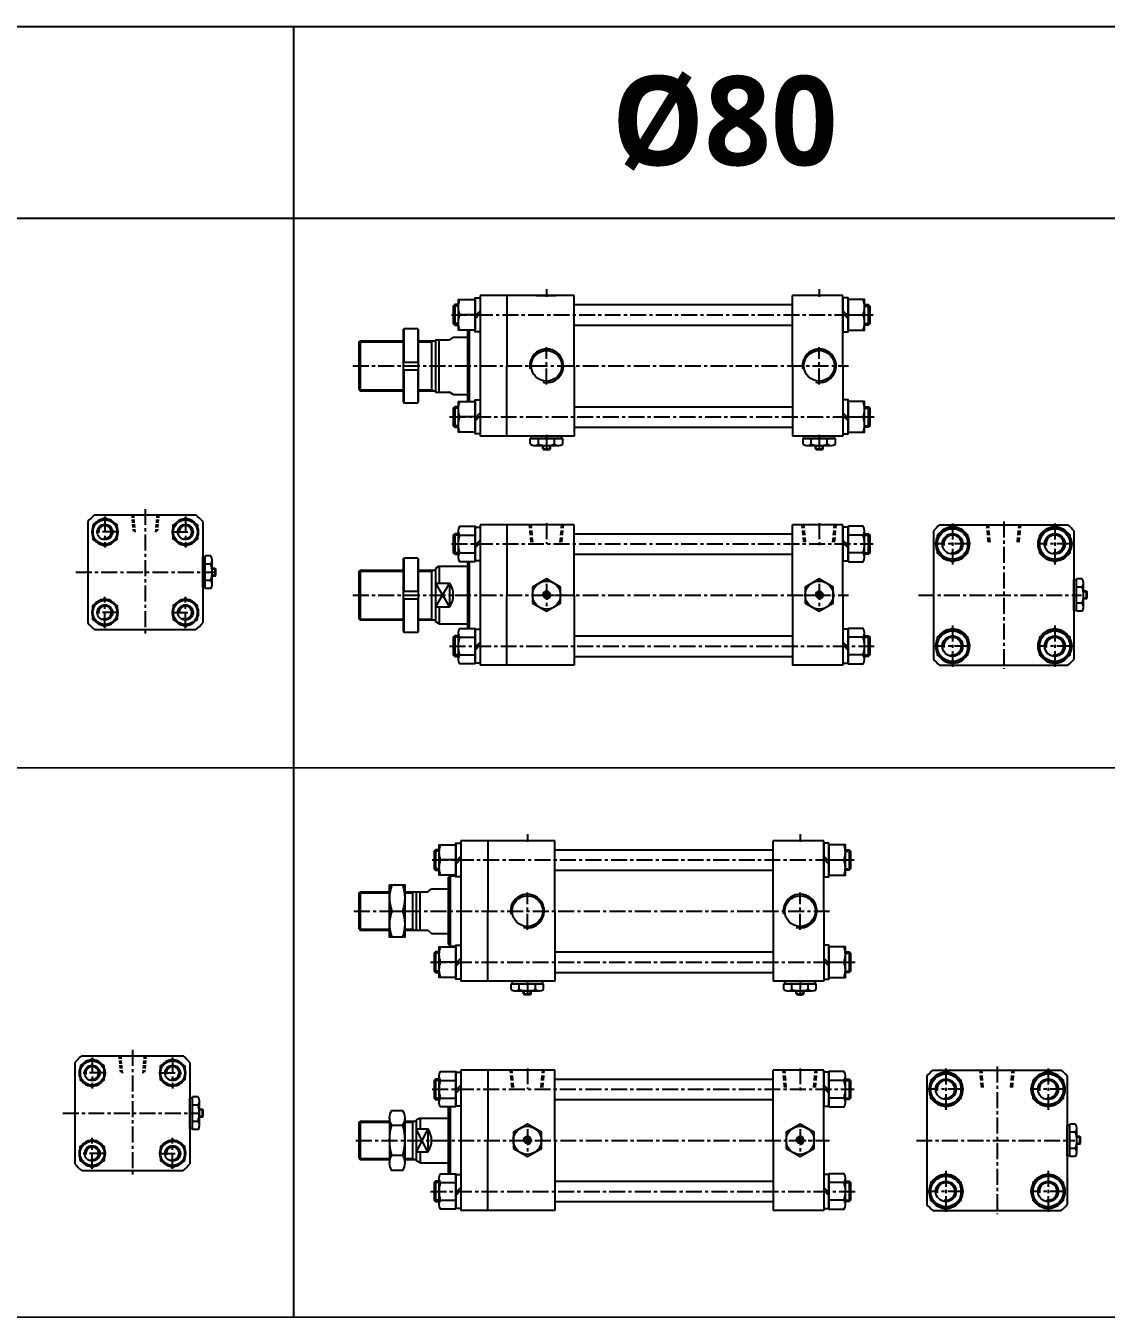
# Model space of a CAD drawing. Extents: x -819 to 6683, y -1 to 2811.
# Drawn here: x 1827 to 2673, y 1799 to 2811 of the extents above; entities that cross this region are included whole.
import ezdxf

# ---------------------------------------------------------------- set-up
doc = ezdxf.new("R2010")
doc.units = 0
doc.header["$LTSCALE"] = 10
doc.header["$MEASUREMENT"] = 0
doc.linetypes.add('CENTER', pattern=[2, 1.25, -0.25, 0.25, -0.25])
doc.linetypes.add('HIDDEN', pattern=[0.375, 0.25, -0.125])
doc.layers.get('0').update_dxf_attribs({"linetype": 'CONTINUOUS'})
for name, color, linetype in [('CENTER', 1, 'CENTER'), ('DIM', 2, 'CONTINUOUS'), ('ML', 7, 'CONTINUOUS')]:
    doc.layers.add(name, color=color, linetype=linetype)
doc.styles.add('문자', font='romans.shx')

msp = doc.modelspace()

# ---------------------------------------------------------------- linework, layer by layer
at = {"color": 7, "linetype": 'Continuous'}
for p, q in [((2222.2, 2483.2), (2222.2, 2487.6)), ((2222.2, 2487.6), (2234.9, 2487.6)), ((2222.9, 2489.6), (2246.9, 2489.6)), ((2222.9, 2487.6), (2222.9, 2489.6)), ((2225.4, 2482.2), (2244.4, 2482.2)), ((2228.5, 2483.2), (2228.5, 2487.6)), ((2231.9, 2479.7), (2231.9, 2482.2)), ((2234.9, 2487.6), (2247.6, 2487.6)), ((2237.9, 2479.7), (2237.9, 2482.2)), ((2241.2, 2483.2), (2241.2, 2487.6)), ((2246.9, 2487.6), (2246.9, 2489.6)), ((2247.6, 2483.2), (2247.6, 2487.6)), ((2435.7, 2483.2), (2435.7, 2487.6)), ((2435.7, 2487.6), (2448.4, 2487.6)), ((2436.4, 2489.6), (2460.4, 2489.6)), ((2436.4, 2487.6), (2436.4, 2489.6)), ((2438.9, 2482.2), (2457.9, 2482.2)), ((2442, 2483.2), (2442, 2487.6)), ((2445.4, 2479.7), (2445.4, 2482.2)), ((2448.4, 2487.6), (2461.1, 2487.6)), ((2451.4, 2479.7), (2451.4, 2482.2)), ((2454.7, 2483.2), (2454.7, 2487.6)), ((2460.4, 2487.6), (2460.4, 2489.6)), ((2461.1, 2483.2), (2461.1, 2487.6)), ((1965.7, 2371), (1965.7, 2395)), ((1967.7, 2395), (1965.7, 2395)), ((1972.1, 2395.7), (1967.7, 2395.7)), ((1967.7, 2383), (1967.7, 2395.7)), ((1972.1, 2389.3), (1967.7, 2389.3)), ((1973.1, 2373.5), (1973.1, 2392.5)), ((1967.7, 2370.3), (1967.7, 2383)), ((1975.6, 2386), (1973.1, 2386)), ((1975.6, 2380), (1973.1, 2380)), ((1967.7, 2371), (1965.7, 2371)), ((1972.1, 2376.6), (1967.7, 2376.6)), ((1972.1, 2370.3), (1967.7, 2370.3)), ((2647.8, 2353.1), (2647.8, 2377.1)), ((2649.8, 2377.1), (2647.8, 2377.1)), ((2654.3, 2377.8), (2649.8, 2377.8)), ((2649.8, 2365.1), (2649.8, 2377.8)), ((2654.3, 2371.4), (2649.8, 2371.4)), ((2655.2, 2355.6), (2655.2, 2374.6)), ((2649.8, 2352.4), (2649.8, 2365.1)), ((2654.3, 2358.7), (2649.8, 2358.7)), ((2657.7, 2368.1), (2655.2, 2368.1)), ((2657.7, 2362.1), (2655.2, 2362.1)), ((2649.8, 2353.1), (2647.8, 2353.1)), ((2654.3, 2352.4), (2649.8, 2352.4)), ((2207.2, 2056.1), (2207.2, 2060.6)), ((2207.2, 2060.6), (2219.9, 2060.6)), ((2207.9, 2062.6), (2231.9, 2062.6)), ((2207.9, 2060.6), (2207.9, 2062.6)), ((2210.4, 2055.2), (2229.4, 2055.2)), ((2213.5, 2056.1), (2213.5, 2060.6)), ((2216.9, 2052.7), (2216.9, 2055.2)), ((2219.9, 2060.6), (2232.6, 2060.6)), ((2222.9, 2052.7), (2222.9, 2055.2)), ((2226.2, 2056.1), (2226.2, 2060.6)), ((2231.9, 2060.6), (2231.9, 2062.6)), ((2232.6, 2056.1), (2232.6, 2060.6)), ((2420.7, 2056.1), (2420.7, 2060.6)), ((2420.7, 2060.6), (2433.4, 2060.6)), ((2421.4, 2062.6), (2445.4, 2062.6)), ((2421.4, 2060.6), (2421.4, 2062.6)), ((2423.9, 2055.2), (2442.9, 2055.2)), ((2427, 2056.1), (2427, 2060.6)), ((2430.4, 2052.7), (2430.4, 2055.2)), ((2433.4, 2060.6), (2446.1, 2060.6)), ((2436.4, 2052.7), (2436.4, 2055.2)), ((2439.7, 2056.1), (2439.7, 2060.6)), ((2445.4, 2060.6), (2445.4, 2062.6)), ((2446.1, 2056.1), (2446.1, 2060.6)), ((1955.7, 1947.3), (1955.7, 1971.3)), ((1957.7, 1971.3), (1955.7, 1971.3)), ((1962.1, 1972), (1957.7, 1972)), ((1957.7, 1959.3), (1957.7, 1972)), ((1962.1, 1965.6), (1957.7, 1965.6)), ((1963.1, 1949.8), (1963.1, 1968.8)), ((1957.7, 1946.6), (1957.7, 1959.3)), ((1965.6, 1962.3), (1963.1, 1962.3)), ((1965.6, 1956.3), (1963.1, 1956.3)), ((1957.7, 1947.3), (1955.7, 1947.3)), ((1962.1, 1952.9), (1957.7, 1952.9)), ((1962.1, 1946.6), (1957.7, 1946.6)), ((2642.6, 1926), (2642.6, 1950)), ((2644.6, 1950), (2642.6, 1950)), ((2649, 1950.7), (2644.6, 1950.7)), ((2644.6, 1938), (2644.6, 1950.7)), ((2649, 1944.4), (2644.6, 1944.4)), ((2650, 1928.5), (2650, 1947.6)), ((2644.6, 1925.3), (2644.6, 1938)), ((2652.5, 1941), (2650, 1941)), ((2652.5, 1935), (2650, 1935)), ((2644.6, 1926), (2642.6, 1926)), ((2649, 1931.7), (2644.6, 1931.7)), ((2649, 1925.3), (2644.6, 1925.3))]:
    msp.add_line(p, q, dxfattribs=at)
for p, q in [((2231.9, 2479.7), (2232.4, 2479.2)), ((2231.9, 2479.7), (2237.9, 2479.7)), ((2232.4, 2479.2), (2237.4, 2479.2)), ((2237.9, 2479.7), (2237.4, 2479.2)), ((2445.4, 2479.7), (2445.9, 2479.2)), ((2445.4, 2479.7), (2451.4, 2479.7)), ((2445.9, 2479.2), (2450.9, 2479.2)), ((2451.4, 2479.7), (2450.9, 2479.2)), ((1975.6, 2380), (1975.6, 2386)), ((1975.6, 2386), (1976.1, 2385.5)), ((1975.6, 2380), (1976.1, 2380.5)), ((1976.1, 2380.5), (1976.1, 2385.5)), ((2657.7, 2362.1), (2657.7, 2368.1)), ((2657.7, 2368.1), (2658.2, 2367.6)), ((2657.7, 2362.1), (2658.2, 2362.6)), ((2658.2, 2362.6), (2658.2, 2367.6)), ((2216.9, 2052.7), (2217.4, 2052.2)), ((2216.9, 2052.7), (2222.9, 2052.7)), ((2217.4, 2052.2), (2222.4, 2052.2)), ((2222.9, 2052.7), (2222.4, 2052.2)), ((2430.4, 2052.7), (2430.9, 2052.2)), ((2430.4, 2052.7), (2436.4, 2052.7)), ((2430.9, 2052.2), (2435.9, 2052.2)), ((2436.4, 2052.7), (2435.9, 2052.2)), ((1965.6, 1956.3), (1965.6, 1962.3)), ((1965.6, 1962.3), (1966.1, 1961.8)), ((1965.6, 1956.3), (1966.1, 1956.8)), ((1966.1, 1956.8), (1966.1, 1961.8)), ((2652.5, 1935), (2652.5, 1941)), ((2652.5, 1941), (2653, 1940.5)), ((2652.5, 1935), (2653, 1935.5)), ((2653, 1935.5), (2653, 1940.5))]:
    msp.add_line(p, q)
for points in [[(2223.9, 2358.7), (2234.9, 2352.4), (2245.9, 2358.7), (2245.9, 2371.4), (2234.9, 2377.8), (2223.9, 2371.4)], [(2437.4, 2358.7), (2448.4, 2352.4), (2459.4, 2358.7), (2459.4, 2371.4), (2448.4, 2377.8), (2437.4, 2371.4)], [(2234, 2366.6), (2233.2, 2365.1), (2234, 2363.6), (2235.8, 2363.6), (2236.6, 2365.1), (2235.8, 2366.6)], [(2447.5, 2366.6), (2446.7, 2365.1), (2447.5, 2363.6), (2449.3, 2363.6), (2450.1, 2365.1), (2449.3, 2366.6)], [(2208.9, 1931.7), (2219.9, 1925.3), (2230.9, 1931.7), (2230.9, 1944.4), (2219.9, 1950.7), (2208.9, 1944.4)], [(2422.4, 1931.7), (2433.4, 1925.3), (2444.4, 1931.7), (2444.4, 1944.4), (2433.4, 1950.7), (2422.4, 1944.4)], [(2219, 1939.5), (2218.2, 1938), (2219, 1936.5), (2220.8, 1936.5), (2221.6, 1938), (2220.8, 1939.5)], [(2432.5, 1939.5), (2431.7, 1938), (2432.5, 1936.5), (2434.3, 1936.5), (2435.1, 1938), (2434.3, 1939.5)]]:
    msp.add_lwpolyline(points, close=True, dxfattribs=at)
for centre, radius in [((2234.9, 2365.1), 11), ((2448.4, 2365.1), 11), ((2234.9, 2365.1), 2.5), ((2448.4, 2365.1), 2.5), ((2219.9, 1938), 11), ((2433.4, 1938), 11), ((2219.9, 1938), 2.5), ((2433.4, 1938), 2.5)]:
    msp.add_circle(centre, radius, dxfattribs=at)
for centre, radius, start, end in [((2225.4, 2487.8), 5.62, 235.6158, 270), ((2225.4, 2487.8), 5.62, 235.6158, 304.3842), ((2234.9, 2503.2), 21, 252.412, 270), ((2234.9, 2503.2), 21, 270, 287.588), ((2244.4, 2487.8), 5.62, 235.6158, 304.3842), ((2438.9, 2487.8), 5.62, 235.6158, 270), ((2438.9, 2487.8), 5.62, 235.6158, 304.3842), ((2448.4, 2503.2), 21, 252.412, 270), ((2448.4, 2503.2), 21, 270, 287.588), ((2457.9, 2487.8), 5.62, 235.6158, 304.3842), ((1967.5, 2392.5), 5.62, 325.6158, 34.3842), ((1952.1, 2383), 21, 0, 17.588), ((1952.1, 2383), 21, 342.412, 0), ((1967.5, 2373.5), 5.62, 325.6158, 34.3842), ((1967.5, 2373.5), 5.62, 325.6158, 0), ((2649.6, 2374.6), 5.62, 325.6158, 34.3842), ((2634.2, 2365.1), 21, 0, 17.588), ((2634.2, 2365.1), 21, 342.412, 0), ((2649.6, 2355.6), 5.62, 325.6158, 34.3842), ((2649.6, 2355.6), 5.62, 325.6158, 0), ((2210.4, 2060.8), 5.62, 235.6158, 270), ((2210.4, 2060.8), 5.62, 235.6158, 304.3842), ((2219.9, 2076.2), 21, 252.412, 270), ((2219.9, 2076.2), 21, 270, 287.588), ((2229.4, 2060.8), 5.62, 235.6158, 304.3842), ((2423.9, 2060.8), 5.62, 235.6158, 270), ((2423.9, 2060.8), 5.62, 235.6158, 304.3842), ((2433.4, 2076.2), 21, 252.412, 270), ((2433.4, 2076.2), 21, 270, 287.588), ((2442.9, 2060.8), 5.62, 235.6158, 304.3842), ((1957.5, 1968.8), 5.62, 325.6158, 34.3842), ((1942.1, 1959.3), 21, 0, 17.588), ((1942.1, 1959.3), 21, 342.412, 0), ((1957.5, 1949.8), 5.62, 325.6158, 34.3842), ((1957.5, 1949.8), 5.62, 325.6158, 0), ((2644.3, 1947.6), 5.62, 325.6158, 34.3842), ((2629, 1938), 21, 0, 17.588), ((2629, 1938), 21, 342.412, 0), ((2644.3, 1928.5), 5.62, 325.6158, 34.3842), ((2644.3, 1928.5), 5.62, 325.6158, 0)]:
    msp.add_arc(centre, radius, start, end, dxfattribs=at)
at = {"layer": 'CENTER'}
for p, q in [((1879.2, 2003), (1879.2, 1978.6)), ((1942.2, 2003), (1942.2, 1978.6)), ((1889.7, 1990.8), (1868.6, 1990.8)), ((1931.6, 1990.8), (1952.7, 1990.8)), ((1879.2, 1915.6), (1879.2, 1940)), ((1942.2, 1915.6), (1942.2, 1940)), ((1889.7, 1927.8), (1868.6, 1927.8)), ((1931.6, 1927.8), (1952.7, 1927.8))]:
    msp.add_line(p, q, dxfattribs=at)
at = {"layer": 'DIM'}
for p, q in [((2232.4, 2479.2), (2232.4, 2482.2)), ((2237.4, 2479.2), (2237.4, 2482.2)), ((2445.9, 2479.2), (2445.9, 2482.2)), ((2450.9, 2479.2), (2450.9, 2482.2)), ((1976.1, 2385.5), (1973.1, 2385.5)), ((1976.1, 2380.5), (1973.1, 2380.5)), ((2658.2, 2367.6), (2655.2, 2367.6)), ((2658.2, 2362.6), (2655.2, 2362.6)), ((2217.4, 2052.2), (2217.4, 2055.2)), ((2222.4, 2052.2), (2222.4, 2055.2)), ((2430.9, 2052.2), (2430.9, 2055.2)), ((2435.9, 2052.2), (2435.9, 2055.2)), ((1966.1, 1961.8), (1963.1, 1961.8)), ((1966.1, 1956.8), (1963.1, 1956.8)), ((2653, 1940.5), (2650, 1940.5)), ((2653, 1935.5), (2650, 1935.5))]:
    msp.add_line(p, q, dxfattribs=at)
for centre in [(2234.9, 2365.1), (2448.4, 2365.1), (2219.9, 1938), (2433.4, 1938)]:
    msp.add_arc(centre, 3, 270, 180, dxfattribs=at)
at = {"layer": 'ML', "color": 1, "linetype": 'CENTER'}
for p, q in [((2234.9, 2604.8), (2234.9, 2598.8)), ((2448.4, 2604.7), (2448.4, 2598.8)), ((2160.4, 2584.6), (2490.6, 2584.6)), ((2234.9, 2530), (2234.9, 2559.2)), ((2448.4, 2530), (2448.4, 2559.2)), ((2083.2, 2544.6), (2471.3, 2544.6)), ((2159, 2504.6), (2493.1, 2504.6)), ((2234.9, 2490.5), (2234.9, 2478.6)), ((2448.4, 2490.5), (2448.4, 2478.2)), ((1920.7, 2432.5), (1920.7, 2333.5)), ((1889.2, 2426.6), (1889.2, 2402.3)), ((1952.2, 2426.6), (1952.2, 2402.3)), ((2234.9, 2421.5), (2234.9, 2405.1)), ((2448.4, 2421.5), (2448.4, 2404.2)), ((2552.8, 2421.2), (2552.8, 2389)), ((2592.8, 2422.8), (2592.8, 2307.3)), ((2632.8, 2421.2), (2632.8, 2389)), ((1899.7, 2414.5), (1878.6, 2414.5)), ((1941.6, 2414.5), (1962.7, 2414.5)), ((2160.4, 2405.1), (2490.6, 2405.1)), ((2566.8, 2405.1), (2538.9, 2405.1)), ((2646.8, 2405.1), (2618.9, 2405.1)), ((1866.3, 2383), (1975, 2383)), ((2234.9, 2373.9), (2234.9, 2356.3)), ((2448.4, 2373.9), (2448.4, 2356.3)), ((1889.2, 2339.3), (1889.2, 2363.6)), ((1952.2, 2339.3), (1952.2, 2363.6)), ((2083.2, 2365.1), (2471.3, 2365.1)), ((2226.1, 2365.1), (2243.7, 2365.1)), ((2439.6, 2365.1), (2457.2, 2365.1)), ((2526, 2365.1), (2653.8, 2365.1)), ((1899.7, 2351.5), (1878.6, 2351.5)), ((1941.6, 2351.5), (1962.7, 2351.5)), ((2552.8, 2341.2), (2552.8, 2309)), ((2632.8, 2341.2), (2632.8, 2309)), ((2159, 2325.1), (2493.1, 2325.1)), ((2566.8, 2325.1), (2538.9, 2325.1)), ((2646.8, 2325.1), (2618.9, 2325.1)), ((2219.9, 2177.8), (2219.9, 2171.8)), ((2433.4, 2177.7), (2433.4, 2171.8)), ((2145.4, 2157.6), (2475.6, 2157.6)), ((2219.9, 2103), (2219.9, 2132.1)), ((2433.4, 2103), (2433.4, 2132.1)), ((2084.1, 2117.6), (2456.3, 2117.6)), ((2144, 2077.6), (2478.1, 2077.6)), ((2219.9, 2063.4), (2219.9, 2051.6)), ((2433.4, 2063.4), (2433.4, 2051.1)), ((1910.7, 2008.8), (1910.7, 1909.8)), ((2219.9, 1994.4), (2219.9, 1978)), ((2433.4, 1994.4), (2433.4, 1977.1)), ((2547.6, 1994.2), (2547.6, 1961.9)), ((2587.6, 1995.8), (2587.6, 1880.3)), ((2627.6, 1994.2), (2627.6, 1961.9)), ((2145.4, 1978), (2475.6, 1978)), ((2561.5, 1978), (2533.6, 1978)), ((2641.5, 1978), (2613.6, 1978)), ((1856.2, 1959.3), (1963.1, 1959.3)), ((2219.9, 1946.8), (2219.9, 1929.2)), ((2433.4, 1946.8), (2433.4, 1929.2)), ((2085.7, 1938), (2456.3, 1938)), ((2211.1, 1938), (2228.7, 1938)), ((2424.6, 1938), (2442.2, 1938)), ((2524.4, 1938), (2648.5, 1938)), ((2547.6, 1914.2), (2547.6, 1881.9)), ((2627.6, 1914.2), (2627.6, 1881.9)), ((2144, 1898), (2478.1, 1898)), ((2561.5, 1898), (2533.6, 1898)), ((2641.5, 1898), (2613.6, 1898))]:
    msp.add_line(p, q, dxfattribs=at)
at = {"layer": 'ML', "color": 2}
for p, q in [((2165.9, 2591.5), (2161.9, 2591.5)), ((2483.9, 2591.5), (2487.9, 2591.5)), ((2165.9, 2577.7), (2161.9, 2577.7)), ((2483.9, 2577.7), (2487.9, 2577.7)), ((2144.9, 2563.4), (2146.2, 2564.1)), ((2144.9, 2525.9), (2146.2, 2525.1)), ((2165.9, 2511.5), (2161.9, 2511.5)), ((2483.9, 2511.5), (2487.9, 2511.5)), ((2165.9, 2497.7), (2161.9, 2497.7)), ((2483.9, 2497.7), (2487.9, 2497.7)), ((2165.9, 2412), (2161.9, 2412)), ((2483.9, 2412), (2487.9, 2412)), ((2165.9, 2398.2), (2161.9, 2398.2)), ((2483.9, 2398.2), (2487.9, 2398.2)), ((2144.9, 2383.8), (2146.2, 2384.6)), ((2158.9, 2374.4), (2147.9, 2355.8)), ((2147.9, 2374.4), (2158.9, 2355.8)), ((2144.9, 2346.3), (2146.2, 2345.6)), ((2165.9, 2332), (2161.9, 2332)), ((2483.9, 2332), (2487.9, 2332)), ((2165.9, 2318.2), (2161.9, 2318.2)), ((2483.9, 2318.2), (2487.9, 2318.2)), ((2150.9, 2164.5), (2146.9, 2164.5)), ((2468.9, 2164.5), (2472.9, 2164.5)), ((2150.9, 2150.6), (2146.9, 2150.6)), ((2468.9, 2150.6), (2472.9, 2150.6)), ((2129.9, 2131.8), (2131.2, 2132.6)), ((2129.9, 2103.3), (2131.2, 2102.6)), ((2150.9, 2084.5), (2146.9, 2084.5)), ((2468.9, 2084.5), (2472.9, 2084.5)), ((2150.9, 2070.6), (2146.9, 2070.6)), ((2468.9, 2070.6), (2472.9, 2070.6)), ((2150.9, 1985), (2146.9, 1985)), ((2468.9, 1985), (2472.9, 1985)), ((2150.9, 1971.1), (2146.9, 1971.1)), ((2468.9, 1971.1), (2472.9, 1971.1)), ((2129.9, 1952.3), (2131.2, 1953)), ((2141.9, 1947.1), (2132.9, 1929)), ((2141.9, 1929), (2132.9, 1947.1)), ((2129.9, 1923.8), (2131.2, 1923)), ((2150.9, 1905), (2146.9, 1905)), ((2468.9, 1905), (2472.9, 1905)), ((2150.9, 1891.1), (2146.9, 1891.1)), ((2468.9, 1891.1), (2472.9, 1891.1))]:
    msp.add_line(p, q, dxfattribs=at)
at = {"layer": 'ML'}
for p, q in [((2163, 2592.6), (2163, 2576.6)), ((2182.9, 2599.6), (2182.9, 2489.6)), ((2203.9, 2599.6), (2182.9, 2599.6)), ((2226.9, 2599.6), (2241.9, 2599.6)), ((2486.8, 2592.6), (2486.8, 2576.6)), ((2178.9, 2584.6), (2167, 2584.6)), ((2178.9, 2583.7), (2182.9, 2587.7)), ((2178.9, 2581.5), (2182.9, 2585.5)), ((2470.9, 2583.7), (2466.9, 2587.7)), ((2470.9, 2581.5), (2466.9, 2585.5)), ((2470.9, 2584.6), (2482.8, 2584.6)), ((2122.7, 2573.1), (2123.2, 2573.6)), ((2122.7, 2573.1), (2122.7, 2516.1)), ((2123.2, 2573.6), (2123.2, 2547.6)), ((2134.2, 2573.6), (2123.2, 2573.6)), ((2134.2, 2573.6), (2134.2, 2547.6)), ((2134.2, 2573.6), (2134.7, 2573.1)), ((2134.7, 2516.1), (2134.7, 2573.1)), ((2172.9, 2572.6), (2172.9, 2516.6)), ((2174.4, 2572.6), (2174.4, 2516.6)), ((2087.9, 2563.1), (2088.9, 2564.1)), ((2087.9, 2563.1), (2087.9, 2526.1)), ((2088.9, 2564.1), (2088.9, 2525.1)), ((2144.9, 2564.1), (2144.9, 2525.1)), ((2147.9, 2565.1), (2147.9, 2524.1)), ((2150.9, 2524.1), (2150.9, 2565.1)), ((2161.9, 2567.1), (2158.9, 2565.1)), ((2122.7, 2547.6), (2134.7, 2547.6)), ((2122.7, 2541.6), (2134.7, 2541.6)), ((2123.2, 2541.6), (2123.2, 2515.6)), ((2134.2, 2541.6), (2134.2, 2515.6)), ((2087.9, 2526.1), (2088.9, 2525.1)), ((2161.9, 2522.1), (2158.9, 2524.1)), ((2122.7, 2516.1), (2123.2, 2515.6)), ((2123.2, 2515.6), (2134.2, 2515.6)), ((2134.2, 2515.6), (2134.7, 2516.1)), ((2163, 2512.6), (2163, 2496.6)), ((2486.8, 2512.6), (2486.8, 2496.6)), ((2178.9, 2504.6), (2167, 2504.6)), ((2178.9, 2503.7), (2182.9, 2507.7)), ((2178.9, 2501.5), (2182.9, 2505.5)), ((2470.9, 2503.7), (2466.9, 2507.7)), ((2470.9, 2501.5), (2466.9, 2505.5)), ((2470.9, 2504.6), (2482.8, 2504.6)), ((2203.9, 2489.6), (2182.9, 2489.6)), ((1875.7, 2422.7), (1875.7, 2343.3)), ((1881, 2428), (1960.4, 2428)), ((1965.7, 2422.7), (1965.7, 2343.3)), ((2203.9, 2420.1), (2182.9, 2420.1)), ((2182.9, 2420.1), (2182.9, 2310.1)), ((2542.6, 2420.1), (2643.1, 2420.1)), ((2163, 2413.1), (2163, 2397.1)), ((2165.9, 2394.7), (2165.9, 2415.5)), ((2167, 2412), (2178.9, 2412)), ((2482.8, 2412), (2470.9, 2412)), ((2483.9, 2394.7), (2483.9, 2415.5)), ((2486.8, 2413.1), (2486.8, 2397.1)), ((2537.8, 2415.4), (2537.8, 2314.8)), ((2647.8, 2415.4), (2647.8, 2314.8)), ((2178.9, 2404.2), (2182.9, 2408.2)), ((2178.9, 2402), (2182.9, 2406)), ((2470.9, 2404.2), (2466.9, 2408.2)), ((2470.9, 2402), (2466.9, 2406)), ((2122.7, 2393.6), (2123.2, 2394.1)), ((2122.7, 2393.6), (2122.7, 2336.6)), ((2134.2, 2394.1), (2123.2, 2394.1)), ((2123.2, 2394.1), (2123.2, 2368.1)), ((2134.2, 2394.1), (2134.7, 2393.6)), ((2134.2, 2394.1), (2134.2, 2368.1)), ((2134.7, 2336.6), (2134.7, 2393.6)), ((2167, 2398.2), (2178.9, 2398.2)), ((2172.9, 2391.2), (2172.9, 2339)), ((2174.4, 2391.2), (2174.4, 2339)), ((2482.8, 2398.2), (2470.9, 2398.2)), ((2087.9, 2383.6), (2088.9, 2384.6)), ((2087.9, 2383.6), (2087.9, 2346.6)), ((2088.9, 2384.6), (2088.9, 2345.6)), ((2144.9, 2384.6), (2144.9, 2345.6)), ((2150.9, 2387.6), (2147.9, 2385.9)), ((2147.9, 2385.9), (2147.9, 2344.3)), ((2150.9, 2387.6), (2150.9, 2374.4)), ((2147.9, 2374.4), (2158.9, 2374.4)), ((2158.9, 2374.4), (2158.9, 2355.8)), ((2122.7, 2368.1), (2134.7, 2368.1)), ((2122.7, 2362.1), (2134.7, 2362.1)), ((2123.2, 2362.1), (2123.2, 2336.1)), ((2134.2, 2362.1), (2134.2, 2336.1)), ((2147.9, 2355.8), (2158.9, 2355.8)), ((2150.9, 2355.8), (2150.9, 2342.6)), ((2087.9, 2346.6), (2088.9, 2345.6)), ((2150.9, 2342.6), (2147.9, 2344.3)), ((1881, 2338), (1960.4, 2338)), ((2122.7, 2336.6), (2123.2, 2336.1)), ((2123.2, 2336.1), (2134.2, 2336.1)), ((2134.2, 2336.1), (2134.7, 2336.6)), ((2163, 2333.1), (2163, 2317.1)), ((2165.9, 2314.7), (2165.9, 2335.5)), ((2167, 2332), (2178.9, 2332)), ((2178.9, 2324.2), (2182.9, 2328.2)), ((2470.9, 2324.2), (2466.9, 2328.2)), ((2482.8, 2332), (2470.9, 2332)), ((2483.9, 2314.7), (2483.9, 2335.5)), ((2486.8, 2333.1), (2486.8, 2317.1)), ((2167, 2318.2), (2178.9, 2318.2)), ((2178.9, 2322), (2182.9, 2326)), ((2470.9, 2322), (2466.9, 2326)), ((2482.8, 2318.2), (2470.9, 2318.2)), ((2203.9, 2310.1), (2182.9, 2310.1)), ((2542.6, 2310.1), (2643.1, 2310.1)), ((2167.9, 2172.6), (2167.9, 2062.6)), ((2188.9, 2172.6), (2167.9, 2172.6)), ((2148, 2165.6), (2148, 2149.6)), ((2163.9, 2157.6), (2152, 2157.6)), ((2163.9, 2156.7), (2167.9, 2160.7)), ((2163.9, 2154.4), (2167.9, 2158.4)), ((2455.9, 2156.7), (2451.9, 2160.7)), ((2455.9, 2154.4), (2451.9, 2158.4)), ((2455.9, 2157.6), (2467.8, 2157.6)), ((2471.8, 2165.6), (2471.8, 2149.6)), ((2157.9, 2143.6), (2159.4, 2145.1)), ((2157.9, 2143.6), (2157.9, 2091.6)), ((2159.4, 2145.1), (2159.4, 2090.1)), ((2087.9, 2131.6), (2088.9, 2132.6)), ((2087.9, 2131.6), (2087.9, 2103.6)), ((2088.9, 2132.6), (2088.9, 2102.6)), ((2129.9, 2132.6), (2129.9, 2102.6)), ((2132.9, 2132.6), (2132.9, 2102.6)), ((2135.9, 2102.6), (2135.9, 2132.6)), ((2141.9, 2132.6), (2144.9, 2135.1)), ((2113.8, 2117.6), (2122.1, 2117.6)), ((2087.9, 2103.6), (2088.9, 2102.6)), ((2141.9, 2102.6), (2144.9, 2100.1)), ((2148, 2085.6), (2148, 2069.6)), ((2157.9, 2091.6), (2159.4, 2090.1)), ((2471.8, 2085.6), (2471.8, 2069.6)), ((2163.9, 2077.6), (2152, 2077.6)), ((2163.9, 2076.7), (2167.9, 2080.7)), ((2163.9, 2074.4), (2167.9, 2078.4)), ((2455.9, 2076.7), (2451.9, 2080.7)), ((2455.9, 2074.4), (2451.9, 2078.4)), ((2455.9, 2077.6), (2467.8, 2077.6)), ((2188.9, 2062.6), (2167.9, 2062.6)), ((1871, 2004.3), (1950.4, 2004.3)), ((1865.7, 1999), (1865.7, 1919.6)), ((1955.7, 1999), (1955.7, 1919.6)), ((2148, 1986), (2148, 1970)), ((2150.9, 1967.7), (2150.9, 1988.4)), ((2152, 1985), (2163.9, 1985)), ((2188.9, 1993), (2167.9, 1993)), ((2167.9, 1993), (2167.9, 1883)), ((2467.8, 1985), (2455.9, 1985)), ((2468.9, 1967.7), (2468.9, 1988.4)), ((2471.8, 1986), (2471.8, 1970)), ((2532.6, 1988.3), (2532.6, 1887.8)), ((2537.3, 1993), (2637.8, 1993)), ((2642.6, 1988.3), (2642.6, 1887.8)), ((2163.9, 1977.2), (2167.9, 1981.2)), ((2163.9, 1974.9), (2167.9, 1978.9)), ((2455.9, 1977.2), (2451.9, 1981.2)), ((2455.9, 1974.9), (2451.9, 1978.9)), ((2152, 1971.1), (2163.9, 1971.1)), ((2157.9, 1964.2), (2157.9, 1911.9)), ((2159.4, 1964.2), (2159.4, 1911.9)), ((2467.8, 1971.1), (2455.9, 1971.1)), ((2112, 1955.7), (2112, 1920.4)), ((2123.9, 1955.7), (2123.9, 1920.4)), ((2135.9, 1955.5), (2132.9, 1953.8)), ((2132.9, 1953.8), (2132.9, 1922.3)), ((2135.9, 1955.5), (2135.9, 1947.1)), ((2087.9, 1952), (2088.9, 1953)), ((2087.9, 1952), (2087.9, 1924)), ((2088.9, 1953), (2088.9, 1923)), ((2113.8, 1949.8), (2122.1, 1949.8)), ((2129.9, 1953), (2129.9, 1923)), ((2132.9, 1947.1), (2141.9, 1947.1)), ((2141.9, 1947.1), (2141.9, 1929)), ((2087.9, 1924), (2088.9, 1923)), ((2113.8, 1926.3), (2122.1, 1926.3)), ((2132.9, 1929), (2141.9, 1929)), ((2135.9, 1929), (2135.9, 1920.5)), ((1871, 1914.3), (1950.4, 1914.3)), ((2135.9, 1920.5), (2132.9, 1922.3)), ((2148, 1906), (2148, 1890)), ((2150.9, 1887.7), (2150.9, 1908.4)), ((2152, 1905), (2163.9, 1905)), ((2467.8, 1905), (2455.9, 1905)), ((2468.9, 1887.7), (2468.9, 1908.4)), ((2471.8, 1906), (2471.8, 1890)), ((2163.9, 1897.2), (2167.9, 1901.2)), ((2163.9, 1894.9), (2167.9, 1898.9)), ((2455.9, 1897.2), (2451.9, 1901.2)), ((2455.9, 1894.9), (2451.9, 1898.9)), ((2152, 1891.1), (2163.9, 1891.1)), ((2188.9, 1883), (2167.9, 1883)), ((2467.8, 1891.1), (2455.9, 1891.1)), ((2537.3, 1883), (2637.8, 1883))]:
    msp.add_line(p, q, dxfattribs=at)
at = {"layer": 'ML', "color": 7}
for p, q in [((2256.4, 2599.6), (2203.9, 2599.6)), ((2203.9, 2599.6), (2203.9, 2544.6)), ((2256.4, 2544.6), (2256.4, 2599.6)), ((2466.9, 2599.6), (2427.4, 2599.6)), ((2427.4, 2544.6), (2427.4, 2599.6)), ((2466.9, 2544.6), (2466.9, 2599.6)), ((2203.9, 2489.6), (2203.9, 2544.6)), ((2256.4, 2544.6), (2256.4, 2489.6)), ((2427.4, 2544.6), (2427.4, 2489.6)), ((2466.9, 2544.6), (2466.9, 2489.6)), ((2256.4, 2489.6), (2203.9, 2489.6)), ((2466.9, 2489.6), (2427.4, 2489.6)), ((2256.4, 2420.1), (2203.9, 2420.1)), ((2203.9, 2420.1), (2203.9, 2365.1)), ((2256.4, 2365.1), (2256.4, 2420.1)), ((2466.9, 2420.1), (2427.4, 2420.1)), ((2427.4, 2365.1), (2427.4, 2420.1)), ((2466.9, 2365.1), (2466.9, 2420.1)), ((2203.9, 2310.1), (2203.9, 2365.1)), ((2256.4, 2365.1), (2256.4, 2310.1)), ((2427.4, 2365.1), (2427.4, 2310.1)), ((2466.9, 2365.1), (2466.9, 2310.1)), ((2256.4, 2310.1), (2203.9, 2310.1)), ((2466.9, 2310.1), (2427.4, 2310.1)), ((2241.4, 2172.6), (2188.9, 2172.6)), ((2188.9, 2172.6), (2188.9, 2117.6)), ((2241.4, 2117.6), (2241.4, 2172.6)), ((2451.9, 2172.6), (2412.4, 2172.6)), ((2412.4, 2117.6), (2412.4, 2172.6)), ((2451.9, 2117.6), (2451.9, 2172.6)), ((2188.9, 2062.6), (2188.9, 2117.6)), ((2241.4, 2117.6), (2241.4, 2062.6)), ((2412.4, 2117.6), (2412.4, 2062.6)), ((2451.9, 2117.6), (2451.9, 2062.6)), ((2241.4, 2062.6), (2188.9, 2062.6)), ((2451.9, 2062.6), (2412.4, 2062.6)), ((2241.4, 1993), (2188.9, 1993)), ((2188.9, 1993), (2188.9, 1938)), ((2241.4, 1938), (2241.4, 1993)), ((2451.9, 1993), (2412.4, 1993)), ((2412.4, 1938), (2412.4, 1993)), ((2451.9, 1938), (2451.9, 1993)), ((2188.9, 1883), (2188.9, 1938)), ((2241.4, 1938), (2241.4, 1883)), ((2412.4, 1938), (2412.4, 1883)), ((2451.9, 1938), (2451.9, 1883)), ((2241.4, 1883), (2188.9, 1883)), ((2451.9, 1883), (2412.4, 1883))]:
    msp.add_line(p, q, dxfattribs=at)
at = {"layer": 'ML', "color": 7, "linetype": 'Continuous'}
for p, q in [((2256.4, 2592.6), (2427.4, 2592.6)), ((2256.4, 2576.6), (2427.4, 2576.6)), ((2088.9, 2564.1), (2122.7, 2564.1)), ((2134.7, 2564.1), (2147.9, 2564.1)), ((2147.9, 2565.1), (2158.9, 2565.1)), ((2161.9, 2567.1), (2172.9, 2567.1)), ((2088.9, 2525.1), (2122.7, 2525.1)), ((2134.7, 2525.1), (2147.9, 2525.1)), ((2147.9, 2524.1), (2158.9, 2524.1)), ((2161.9, 2522.1), (2172.9, 2522.1)), ((2256.4, 2512.6), (2427.4, 2512.6)), ((2256.4, 2496.6), (2427.4, 2496.6)), ((2256.4, 2413.1), (2427.4, 2413.1)), ((2256.4, 2397.1), (2427.4, 2397.1)), ((2088.9, 2384.6), (2122.7, 2384.6)), ((2134.7, 2384.6), (2147.9, 2384.6)), ((2150.9, 2387.6), (2172.9, 2387.6)), ((2088.9, 2345.6), (2122.7, 2345.6)), ((2134.7, 2345.6), (2147.9, 2345.6)), ((2150.9, 2342.6), (2172.9, 2342.6)), ((2256.4, 2333.1), (2427.4, 2333.1)), ((2256.4, 2317.1), (2427.4, 2317.1)), ((2241.4, 2165.6), (2412.4, 2165.6)), ((2241.4, 2149.6), (2412.4, 2149.6)), ((2159.4, 2145.1), (2163.9, 2145.1)), ((2088.9, 2132.6), (2112, 2132.6)), ((2123.9, 2132.6), (2141.9, 2132.6)), ((2144.9, 2135.1), (2157.9, 2135.1)), ((2088.9, 2102.6), (2112, 2102.6)), ((2123.9, 2102.6), (2141.9, 2102.6)), ((2144.9, 2100.1), (2157.9, 2100.1)), ((2159.4, 2090.1), (2163.9, 2090.1)), ((2241.4, 2085.6), (2412.4, 2085.6)), ((2241.4, 2069.6), (2412.4, 2069.6)), ((2241.4, 1986), (2412.4, 1986)), ((2241.4, 1970), (2412.4, 1970)), ((2135.9, 1955.5), (2157.9, 1955.5)), ((2088.9, 1953), (2112, 1953)), ((2123.9, 1953), (2132.9, 1953)), ((2088.9, 1923), (2112, 1923)), ((2123.9, 1923), (2132.9, 1923)), ((2135.9, 1920.5), (2157.9, 1920.5)), ((2241.4, 1906), (2412.4, 1906)), ((2241.4, 1890), (2412.4, 1890))]:
    msp.add_line(p, q, dxfattribs=at)
at = {"layer": 'ML', "color": 2, "linetype": 'Continuous'}
for p, q in [((2088.1, 2563.4), (2122.7, 2563.4)), ((2134.7, 2563.4), (2144.9, 2563.4)), ((2088.1, 2525.9), (2122.7, 2525.9)), ((2134.7, 2525.9), (2144.9, 2525.9)), ((2088.1, 2383.8), (2122.7, 2383.8)), ((2134.7, 2383.8), (2144.9, 2383.8)), ((2088.1, 2346.3), (2122.7, 2346.3)), ((2134.7, 2346.3), (2144.9, 2346.3)), ((2088.1, 2131.8), (2112, 2131.8)), ((2123.9, 2131.8), (2129.9, 2131.8)), ((2088.1, 2103.3), (2112, 2103.3)), ((2123.9, 2103.3), (2129.9, 2103.3)), ((2088.1, 1952.3), (2112, 1952.3)), ((2123.9, 1952.3), (2129.9, 1952.3)), ((2088.1, 1923.8), (2112, 1923.8)), ((2123.9, 1923.8), (2129.9, 1923.8))]:
    msp.add_line(p, q, dxfattribs=at)
at = {"layer": 'ML', "color": 6, "linetype": 'HIDDEN'}
for p, q in [((1910.2, 2428), (1911.3, 2415.1)), ((1911.4, 2428), (1912.6, 2414)), ((1930, 2428), (1928.8, 2414)), ((1931.2, 2428), (1930.1, 2415.1)), ((1900.2, 2004.3), (1901.3, 1991.5)), ((1901.4, 2004.3), (1902.6, 1990.3)), ((1920, 2004.3), (1918.8, 1990.3)), ((1921.2, 2004.3), (1920.1, 1991.5))]:
    msp.add_line(p, q, dxfattribs=at)
at = {"layer": 'ML', "color": 6, "linetype": 'HIDDEN', "ltscale": 1.5}
for p, q in [((2222.9, 2406.4), (2221.6, 2420.1)), ((2224.1, 2406.4), (2222.9, 2420.1)), ((2245.6, 2406.4), (2246.9, 2420.1)), ((2246.9, 2406.4), (2248.1, 2420.1)), ((2436.4, 2406.4), (2435.1, 2420.1)), ((2437.6, 2406.4), (2436.4, 2420.1)), ((2459.1, 2406.4), (2460.4, 2420.1)), ((2460.4, 2406.4), (2461.6, 2420.1)), ((2580.8, 2406.4), (2579.6, 2420.1)), ((2582.1, 2406.4), (2580.8, 2420.1)), ((2603.6, 2406.4), (2604.8, 2420.1)), ((2604.8, 2406.4), (2606.1, 2420.1)), ((2207.9, 1979.4), (2206.6, 1993)), ((2209.1, 1979.4), (2207.9, 1993)), ((2230.6, 1979.4), (2231.9, 1993)), ((2231.9, 1979.4), (2233.1, 1993)), ((2421.4, 1979.4), (2420.1, 1993)), ((2422.6, 1979.4), (2421.4, 1993)), ((2444.1, 1979.4), (2445.4, 1993)), ((2445.4, 1979.4), (2446.6, 1993)), ((2575.6, 1979.4), (2574.3, 1993)), ((2576.8, 1979.4), (2575.6, 1993)), ((2598.3, 1979.4), (2599.6, 1993)), ((2599.6, 1979.4), (2600.8, 1993))]:
    msp.add_line(p, q, dxfattribs=at)
at = {"layer": 'ML', "const_width": 1.5}
for points in [[(4304.6, 2660.2), (4304.6, 2810.2), (150, 2810.2)], [(2036.9, 2660.2), (2036.9, 2810.2)], [(1366.4, 2660.2), (2036.9, 2660.2), (2036.9, 1799.5)], [(2036.9, 2660.2), (2722.1, 2660.2), (2722.1, 1799.5)], [(1366.4, 2229.8), (2036.9, 2229.8)], [(2036.9, 2229.8), (2722.1, 2229.8)], [(1366.4, 1799.5), (2036.9, 1799.5)], [(2036.9, 1799.5), (2722.1, 1799.5)]]:
    msp.add_lwpolyline(points, dxfattribs=at)
at = {"layer": 'ML'}
for points in [[(2165.9, 2592.6), (2163, 2592.6), (2161.9, 2591.5), (2161.9, 2577.7), (2163, 2576.6), (2165.9, 2576.6)], [(2182.9, 2597.9), (2182.9, 2571.3), (2178.9, 2571.3), (2178.9, 2597.9), (2182.9, 2597.9)], [(2466.9, 2597.9), (2466.9, 2571.3), (2470.9, 2571.3), (2470.9, 2597.9), (2466.9, 2597.9)], [(2483.9, 2592.6), (2486.8, 2592.6), (2487.9, 2591.5), (2487.9, 2577.7), (2486.8, 2576.6), (2483.9, 2576.6)], [(2165.9, 2512.6), (2163, 2512.6), (2161.9, 2511.5), (2161.9, 2497.7), (2163, 2496.6), (2165.9, 2496.6)], [(2182.9, 2517.9), (2182.9, 2491.3), (2178.9, 2491.3), (2178.9, 2517.9), (2182.9, 2517.9)], [(2466.9, 2517.9), (2466.9, 2491.3), (2470.9, 2491.3), (2470.9, 2517.9), (2466.9, 2517.9)], [(2483.9, 2512.6), (2486.8, 2512.6), (2487.9, 2511.5), (2487.9, 2497.7), (2486.8, 2496.6), (2483.9, 2496.6)], [(1879.7, 2420), (1879.7, 2409), (1889.2, 2403.5), (1898.7, 2409), (1898.7, 2420), (1889.2, 2425.5), (1879.7, 2420)], [(1961.7, 2420), (1961.7, 2409), (1952.2, 2403.5), (1942.7, 2409), (1942.7, 2420), (1952.2, 2425.5), (1961.7, 2420)], [(2165.9, 2413.1), (2163, 2413.1), (2161.9, 2412), (2161.9, 2398.2), (2163, 2397.1), (2165.9, 2397.1)], [(2182.9, 2418.4), (2182.9, 2391.8), (2178.9, 2391.8), (2178.9, 2418.4), (2182.9, 2418.4)], [(2466.9, 2418.4), (2466.9, 2391.8), (2470.9, 2391.8), (2470.9, 2418.4), (2466.9, 2418.4)], [(2483.9, 2413.1), (2486.8, 2413.1), (2487.9, 2412), (2487.9, 2398.2), (2486.8, 2397.1), (2483.9, 2397.1)], [(2540.8, 2412), (2540.8, 2398.2), (2552.8, 2391.2), (2564.8, 2398.2), (2564.8, 2412), (2552.8, 2419), (2540.8, 2412)], [(2620.8, 2412), (2620.8, 2398.2), (2632.8, 2391.2), (2644.8, 2398.2), (2644.8, 2412), (2632.8, 2419), (2620.8, 2412)], [(1879.7, 2346), (1879.7, 2357), (1889.2, 2362.5), (1898.7, 2357), (1898.7, 2346), (1889.2, 2340.5), (1879.7, 2346)], [(1961.7, 2346), (1961.7, 2357), (1952.2, 2362.5), (1942.7, 2357), (1942.7, 2346), (1952.2, 2340.5), (1961.7, 2346)], [(2182.9, 2338.4), (2182.9, 2311.8), (2178.9, 2311.8), (2178.9, 2338.4), (2182.9, 2338.4)], [(2466.9, 2338.4), (2466.9, 2311.8), (2470.9, 2311.8), (2470.9, 2338.4), (2466.9, 2338.4)], [(2540.8, 2332), (2540.8, 2318.2), (2552.8, 2311.2), (2564.8, 2318.2), (2564.8, 2332), (2552.8, 2339), (2540.8, 2332)], [(2620.8, 2332), (2620.8, 2318.2), (2632.8, 2311.2), (2644.8, 2318.2), (2644.8, 2332), (2632.8, 2339), (2620.8, 2332)], [(2165.9, 2333.1), (2163, 2333.1), (2161.9, 2332), (2161.9, 2318.2), (2163, 2317.1), (2165.9, 2317.1)], [(2483.9, 2333.1), (2486.8, 2333.1), (2487.9, 2332), (2487.9, 2318.2), (2486.8, 2317.1), (2483.9, 2317.1)], [(2167.9, 2170.9), (2167.9, 2144.3), (2163.9, 2144.3), (2163.9, 2170.9), (2167.9, 2170.9)], [(2451.9, 2170.9), (2451.9, 2144.3), (2455.9, 2144.3), (2455.9, 2170.9), (2451.9, 2170.9)], [(2150.9, 2165.6), (2148, 2165.6), (2146.9, 2164.5), (2146.9, 2150.6), (2148, 2149.6), (2150.9, 2149.6)], [(2468.9, 2165.6), (2471.8, 2165.6), (2472.9, 2164.5), (2472.9, 2150.6), (2471.8, 2149.6), (2468.9, 2149.6)], [(2150.9, 2085.6), (2148, 2085.6), (2146.9, 2084.5), (2146.9, 2070.6), (2148, 2069.6), (2150.9, 2069.6)], [(2167.9, 2090.9), (2167.9, 2064.3), (2163.9, 2064.3), (2163.9, 2090.9), (2167.9, 2090.9)], [(2451.9, 2090.9), (2451.9, 2064.3), (2455.9, 2064.3), (2455.9, 2090.9), (2451.9, 2090.9)], [(2468.9, 2085.6), (2471.8, 2085.6), (2472.9, 2084.5), (2472.9, 2070.6), (2471.8, 2069.6), (2468.9, 2069.6)], [(1869.7, 1996.3), (1869.7, 1985.3), (1879.2, 1979.8), (1888.7, 1985.3), (1888.7, 1996.3), (1879.2, 2001.8), (1869.7, 1996.3)], [(1951.7, 1996.3), (1951.7, 1985.3), (1942.2, 1979.8), (1932.7, 1985.3), (1932.7, 1996.3), (1942.2, 2001.8), (1951.7, 1996.3)], [(2150.9, 1986), (2148, 1986), (2146.9, 1985), (2146.9, 1971.1), (2148, 1970), (2150.9, 1970)], [(2167.9, 1991.3), (2167.9, 1964.7), (2163.9, 1964.7), (2163.9, 1991.3), (2167.9, 1991.3)], [(2451.9, 1991.3), (2451.9, 1964.7), (2455.9, 1964.7), (2455.9, 1991.3), (2451.9, 1991.3)], [(2468.9, 1986), (2471.8, 1986), (2472.9, 1985), (2472.9, 1971.1), (2471.8, 1970), (2468.9, 1970)], [(2535.6, 1985), (2535.6, 1971.1), (2547.6, 1964.2), (2559.6, 1971.1), (2559.6, 1985), (2547.6, 1991.9), (2535.6, 1985)], [(2615.6, 1985), (2615.6, 1971.1), (2627.6, 1964.2), (2639.6, 1971.1), (2639.6, 1985), (2627.6, 1991.9), (2615.6, 1985)], [(1869.7, 1922.3), (1869.7, 1933.3), (1879.2, 1938.8), (1888.7, 1933.3), (1888.7, 1922.3), (1879.2, 1916.8), (1869.7, 1922.3)], [(1951.7, 1922.3), (1951.7, 1933.3), (1942.2, 1938.8), (1932.7, 1933.3), (1932.7, 1922.3), (1942.2, 1916.8), (1951.7, 1922.3)], [(2150.9, 1906), (2148, 1906), (2146.9, 1905), (2146.9, 1891.1), (2148, 1890), (2150.9, 1890)], [(2167.9, 1911.3), (2167.9, 1884.7), (2163.9, 1884.7), (2163.9, 1911.3), (2167.9, 1911.3)], [(2451.9, 1911.3), (2451.9, 1884.7), (2455.9, 1884.7), (2455.9, 1911.3), (2451.9, 1911.3)], [(2468.9, 1906), (2471.8, 1906), (2472.9, 1905), (2472.9, 1891.1), (2471.8, 1890), (2468.9, 1890)], [(2535.6, 1905), (2535.6, 1891.1), (2547.6, 1884.2), (2559.6, 1891.1), (2559.6, 1905), (2547.6, 1911.9), (2535.6, 1905)], [(2615.6, 1905), (2615.6, 1891.1), (2627.6, 1884.2), (2639.6, 1891.1), (2639.6, 1905), (2627.6, 1911.9), (2615.6, 1905)]]:
    msp.add_lwpolyline(points, dxfattribs=at)
for points in [[(2167, 2572.6, -0.178633), (2167, 2584.6, -0.178633), (2167, 2596.6)], [(2482.8, 2572.6, 0.178633), (2482.8, 2584.6, 0.178633), (2482.8, 2596.6)], [(2167, 2492.6, -0.178633), (2167, 2504.6, -0.178633), (2167, 2516.6)], [(2482.8, 2492.6, 0.178633), (2482.8, 2504.6, 0.178633), (2482.8, 2516.6)], [(2178.9, 2391.2), (2167, 2391.2, -0.309401), (2167, 2398.2, -0.154701), (2167, 2412, -0.309401), (2167, 2419), (2178.9, 2419), (2178.9, 2391.2)], [(2470.9, 2391.2), (2482.8, 2391.2, 0.309401), (2482.8, 2398.2, 0.154701), (2482.8, 2412, 0.309401), (2482.8, 2419), (2470.9, 2419), (2470.9, 2391.2)], [(2178.9, 2311.2), (2167, 2311.2, -0.309401), (2167, 2318.2, -0.154701), (2167, 2332, -0.309401), (2167, 2339), (2178.9, 2339), (2178.9, 2311.2)], [(2470.9, 2311.2), (2482.8, 2311.2, 0.309401), (2482.8, 2318.2, 0.154701), (2482.8, 2332, 0.309401), (2482.8, 2339), (2470.9, 2339), (2470.9, 2311.2)], [(2152, 2145.6, -0.178633), (2152, 2157.6, -0.178633), (2152, 2169.6)], [(2467.8, 2145.6, 0.178633), (2467.8, 2157.6, 0.178633), (2467.8, 2169.6)], [(2113.8, 2138.1, 0.178633), (2113.8, 2117.6, 0.178633), (2113.8, 2097.1)], [(2122.1, 2138.1, -0.178633), (2122.1, 2117.6, -0.178633), (2122.1, 2097.1)], [(2152, 2065.6, -0.178633), (2152, 2077.6, -0.178633), (2152, 2089.6)], [(2467.8, 2065.6, 0.178633), (2467.8, 2077.6, 0.178633), (2467.8, 2089.6)], [(2163.9, 1964.2), (2152, 1964.2, -0.309401), (2152, 1971.1, -0.154701), (2152, 1985, -0.309401), (2152, 1991.9), (2163.9, 1991.9), (2163.9, 1964.2)], [(2455.9, 1964.2), (2467.8, 1964.2, 0.309401), (2467.8, 1971.1, 0.154701), (2467.8, 1985, 0.309401), (2467.8, 1991.9), (2455.9, 1991.9), (2455.9, 1964.2)], [(2113.8, 1949.8, -0.309401), (2113.8, 1961.5), (2122.1, 1961.5, -0.309401), (2122.1, 1949.8, -0.154701), (2122.1, 1926.3, -0.309401), (2122.1, 1914.5), (2113.8, 1914.5, -0.309401), (2113.8, 1926.3, -0.154701), (2113.8, 1949.8, 0.178633)], [(2163.9, 1884.2), (2152, 1884.2, -0.309401), (2152, 1891.1, -0.154701), (2152, 1905, -0.309401), (2152, 1911.9), (2163.9, 1911.9), (2163.9, 1884.2)], [(2455.9, 1884.2), (2467.8, 1884.2, 0.309401), (2467.8, 1891.1, 0.154701), (2467.8, 1905, 0.309401), (2467.8, 1911.9), (2455.9, 1911.9), (2455.9, 1884.2)]]:
    msp.add_lwpolyline(points, format="xyb", dxfattribs=at)
for points in [[(2178.9, 2572.6), (2165.9, 2572.6), (2165.9, 2596.6), (2178.9, 2596.6)], [(2470.9, 2572.6), (2483.9, 2572.6), (2483.9, 2596.6), (2470.9, 2596.6)], [(2178.9, 2492.6), (2165.9, 2492.6), (2165.9, 2516.6), (2178.9, 2516.6)], [(2470.9, 2492.6), (2483.9, 2492.6), (2483.9, 2516.6), (2470.9, 2516.6)], [(2163.9, 2145.6), (2150.9, 2145.6), (2150.9, 2169.6), (2163.9, 2169.6)], [(2455.9, 2145.6), (2468.9, 2145.6), (2468.9, 2169.6), (2455.9, 2169.6)], [(2112, 2138.1), (2124, 2138.1), (2124, 2097.1), (2112, 2097.1)], [(2163.9, 2065.6), (2150.9, 2065.6), (2150.9, 2089.6), (2163.9, 2089.6)], [(2455.9, 2065.6), (2468.9, 2065.6), (2468.9, 2089.6), (2455.9, 2089.6)]]:
    msp.add_lwpolyline(points, close=True, dxfattribs=at)
for centre, radius in [((2234.9, 2544.6), 12), ((2448.4, 2544.6), 12), ((1889.2, 2414.5), 9.5), ((1889.2, 2414.5), 6), ((1952.2, 2414.5), 9.5), ((1952.2, 2414.5), 6), ((2552.8, 2405.1), 12), ((2552.8, 2405.1), 8), ((2632.8, 2405.1), 12), ((2632.8, 2405.1), 8), ((1889.2, 2351.5), 9.5), ((1952.2, 2351.5), 9.5), ((1889.2, 2351.5), 6), ((1952.2, 2351.5), 6), ((2552.8, 2325.1), 12), ((2552.8, 2325.1), 8), ((2632.8, 2325.1), 12), ((2632.8, 2325.1), 8), ((2219.9, 2117.6), 12), ((2433.4, 2117.6), 12), ((1879.2, 1990.8), 9.5), ((1879.2, 1990.8), 6), ((1942.2, 1990.8), 9.5), ((1942.2, 1990.8), 6), ((2547.6, 1978), 12), ((2547.6, 1978), 8), ((2627.6, 1978), 12), ((2627.6, 1978), 8), ((1879.2, 1927.8), 9.5), ((1879.2, 1927.8), 6), ((1942.2, 1927.8), 9.5), ((1942.2, 1927.8), 6), ((2547.6, 1898), 12), ((2547.6, 1898), 8), ((2627.6, 1898), 12), ((2627.6, 1898), 8)]:
    msp.add_circle(centre, radius, dxfattribs=at)
at = {"layer": 'ML', "color": 2}
for centre, radius, start, end in [((2234.9, 2544.6), 13.2, 256.7423, 190.0921), ((2448.4, 2544.6), 13.2, 256.7423, 190.0921), ((1889.2, 2414.5), 5.05, 256.389, 187.3262), ((1952.2, 2414.5), 5.05, 256.3693, 189.9156), ((2552.8, 2405.1), 6.92, 258.3945, 189.733), ((2632.8, 2405.1), 6.92, 258.3945, 189.733), ((1889.2, 2351.5), 5.05, 247.8656, 190.3979), ((1952.2, 2351.5), 5.05, 243.9215, 190.1096), ((2552.8, 2325.1), 6.92, 258.3945, 189.733), ((2632.8, 2325.1), 6.92, 258.3945, 189.733), ((2219.9, 2117.6), 13.2, 256.7423, 190.0921), ((2433.4, 2117.6), 13.2, 256.7423, 190.0921), ((1879.2, 1990.8), 5.05, 255.7406, 192.4082), ((1942.2, 1990.8), 5.05, 255.7986, 191.4428), ((2547.6, 1978), 6.92, 258.3945, 189.733), ((2627.6, 1978), 6.92, 258.3945, 189.733), ((1879.2, 1927.8), 5.05, 255.6163, 190.9652), ((1942.2, 1927.8), 5.05, 254.9689, 192.5112), ((2547.6, 1898), 6.92, 258.3945, 189.733), ((2627.6, 1898), 6.92, 258.3945, 189.733)]:
    msp.add_arc(centre, radius, start, end, dxfattribs=at)
at = {"layer": 'ML'}
for centre, radius, start, end in [((1920.7, 2383), 60, 131.4096, 138.5904), ((1889.2, 2414.5), 10.3, 97.2691, 142.7309), ((1889.2, 2414.5), 10.3, 37.2691, 82.7309), ((1952.2, 2414.5), 10.3, 97.2691, 142.7309), ((1952.2, 2414.5), 10.3, 37.2691, 82.7309), ((1920.7, 2383), 60, 41.4096, 48.5904), ((2592.8, 2365.1), 74.5, 132.417, 137.583), ((2592.8, 2365.1), 74.5, 42.417, 47.583), ((1889.2, 2414.5), 10.3, 157.2691, 202.7309), ((1889.2, 2414.5), 10.3, 337.2691, 22.7309), ((1952.2, 2414.5), 10.3, 157.2691, 202.7309), ((1952.2, 2414.5), 10.3, 337.2691, 22.7309), ((2552.8, 2405.1), 13.3, 154.4562, 205.5438), ((2552.8, 2405.1), 13.3, 94.4562, 145.5438), ((2552.8, 2405.1), 13.3, 34.4562, 85.5438), ((2552.8, 2405.1), 13.3, 334.4562, 25.5438), ((2632.8, 2405.1), 13.3, 154.4562, 205.5438), ((2632.8, 2405.1), 13.3, 94.4562, 145.5438), ((2632.8, 2405.1), 13.3, 34.4562, 85.5438), ((2632.8, 2405.1), 13.3, 334.4562, 25.5438), ((1889.2, 2414.5), 10.3, 217.2691, 262.7309), ((1889.2, 2414.5), 10.3, 277.2691, 322.7309), ((1952.2, 2414.5), 10.3, 217.2691, 262.7309), ((1952.2, 2414.5), 10.3, 277.2691, 322.7309), ((2552.8, 2405.1), 13.3, 214.4562, 265.5438), ((2552.8, 2405.1), 13.3, 274.4562, 325.5438), ((2632.8, 2405.1), 13.3, 214.4562, 265.5438), ((2632.8, 2405.1), 13.3, 274.4562, 325.5438), ((2146.1, 2365.1), 15.8, 324.1474, 35.8526), ((1889.2, 2351.5), 10.3, 97.2691, 142.7309), ((1889.2, 2351.5), 10.3, 37.2691, 82.7309), ((1952.2, 2351.5), 10.3, 97.2691, 142.7309), ((1952.2, 2351.5), 10.3, 37.2691, 82.7309), ((1889.2, 2351.5), 10.3, 157.2691, 202.7309), ((1889.2, 2351.5), 10.3, 337.2691, 22.7309), ((1952.2, 2351.5), 10.3, 157.2691, 202.7309), ((1952.2, 2351.5), 10.3, 337.2691, 22.7309), ((1920.7, 2383), 60, 221.4096, 228.5904), ((1889.2, 2351.5), 10.3, 217.2691, 262.7309), ((1889.2, 2351.5), 10.3, 277.2691, 322.7309), ((1952.2, 2351.5), 10.3, 217.2691, 262.7309), ((1952.2, 2351.5), 10.3, 277.2691, 322.7309), ((1920.7, 2383), 60, 311.4096, 318.5904), ((2552.8, 2325.1), 13.3, 94.4562, 145.5438), ((2552.8, 2325.1), 13.3, 34.4562, 85.5438), ((2632.8, 2325.1), 13.3, 94.4562, 145.5438), ((2632.8, 2325.1), 13.3, 34.4562, 85.5438), ((2552.8, 2325.1), 13.3, 154.4562, 205.5438), ((2552.8, 2325.1), 13.3, 334.4562, 25.5438), ((2632.8, 2325.1), 13.3, 154.4562, 205.5438), ((2632.8, 2325.1), 13.3, 334.4562, 25.5438), ((2592.8, 2365.1), 74.5, 222.417, 227.583), ((2552.8, 2325.1), 13.3, 214.4562, 265.5438), ((2552.8, 2325.1), 13.3, 274.4562, 325.5438), ((2632.8, 2325.1), 13.3, 214.4562, 265.5438), ((2632.8, 2325.1), 13.3, 274.4562, 325.5438), ((2592.8, 2365.1), 74.5, 312.417, 317.583), ((1910.7, 1959.3), 60, 131.4096, 138.5904), ((1910.7, 1959.3), 60, 41.4096, 48.5904), ((1879.2, 1990.8), 10.3, 157.2691, 202.7309), ((1879.2, 1990.8), 10.3, 97.2691, 142.7309), ((1879.2, 1990.8), 10.3, 37.2691, 82.7309), ((1879.2, 1990.8), 10.3, 337.2691, 22.7309), ((1942.2, 1990.8), 10.3, 157.2691, 202.7309), ((1942.2, 1990.8), 10.3, 97.2691, 142.7309), ((1942.2, 1990.8), 10.3, 37.2691, 82.7309), ((1942.2, 1990.8), 10.3, 337.2691, 22.7309), ((1879.2, 1990.8), 10.3, 217.2691, 262.7309), ((1879.2, 1990.8), 10.3, 277.2691, 322.7309), ((1942.2, 1990.8), 10.3, 217.2691, 262.7309), ((1942.2, 1990.8), 10.3, 277.2691, 322.7309), ((2587.6, 1938), 74.5, 132.417, 137.583), ((2547.6, 1978), 13.3, 94.4562, 145.5438), ((2547.6, 1978), 13.3, 34.4562, 85.5438), ((2627.6, 1978), 13.3, 94.4562, 145.5438), ((2627.6, 1978), 13.3, 34.4562, 85.5438), ((2587.6, 1938), 74.5, 42.417, 47.583), ((2547.6, 1978), 13.3, 154.4562, 205.5438), ((2547.6, 1978), 13.3, 334.4562, 25.5438), ((2627.6, 1978), 13.3, 154.4562, 205.5438), ((2627.6, 1978), 13.3, 334.4562, 25.5438), ((2547.6, 1978), 13.3, 214.4562, 265.5438), ((2547.6, 1978), 13.3, 274.4562, 325.5438), ((2627.6, 1978), 13.3, 214.4562, 265.5438), ((2627.6, 1978), 13.3, 274.4562, 325.5438), ((2129.9, 1938), 15, 323.183, 36.817), ((1879.2, 1927.8), 10.3, 97.2691, 142.7309), ((1879.2, 1927.8), 10.3, 37.2691, 82.7309), ((1942.2, 1927.8), 10.3, 97.2691, 142.7309), ((1942.2, 1927.8), 10.3, 37.2691, 82.7309), ((1879.2, 1927.8), 10.3, 157.2691, 202.7309), ((1879.2, 1927.8), 10.3, 337.2691, 22.7309), ((1942.2, 1927.8), 10.3, 157.2691, 202.7309), ((1942.2, 1927.8), 10.3, 337.2691, 22.7309), ((1910.7, 1959.3), 60, 221.4096, 228.5904), ((1879.2, 1927.8), 10.3, 217.2691, 262.7309), ((1879.2, 1927.8), 10.3, 277.2691, 322.7309), ((1942.2, 1927.8), 10.3, 217.2691, 262.7309), ((1942.2, 1927.8), 10.3, 277.2691, 322.7309), ((1910.7, 1959.3), 60, 311.4096, 318.5904), ((2547.6, 1898), 13.3, 154.4562, 205.5438), ((2547.6, 1898), 13.3, 94.4562, 145.5438), ((2547.6, 1898), 13.3, 34.4562, 85.5438), ((2547.6, 1898), 13.3, 334.4562, 25.5438), ((2627.6, 1898), 13.3, 154.4562, 205.5438), ((2627.6, 1898), 13.3, 94.4562, 145.5438), ((2627.6, 1898), 13.3, 34.4562, 85.5438), ((2627.6, 1898), 13.3, 334.4562, 25.5438), ((2587.6, 1938), 74.5, 222.417, 227.583), ((2547.6, 1898), 13.3, 214.4562, 265.5438), ((2547.6, 1898), 13.3, 274.4562, 325.5438), ((2627.6, 1898), 13.3, 214.4562, 265.5438), ((2627.6, 1898), 13.3, 274.4562, 325.5438), ((2587.6, 1938), 74.5, 312.417, 317.583)]:
    msp.add_arc(centre, radius, start, end, dxfattribs=at)

# ---------------------------------------------------------------- texts
at = {"insert": (2285.9, 2771.7), "char_height": 70, "attachment_point": 1, "style": '문자'}
msp.add_mtext_dynamic_manual_height_columns('{\\fMalgun Gothic|b1|i0|c129|p50;%%C80}', width=124.533, gutter_width=16, heights=[-75.6], dxfattribs=at)

doc.saveas('drawing.dxf')
